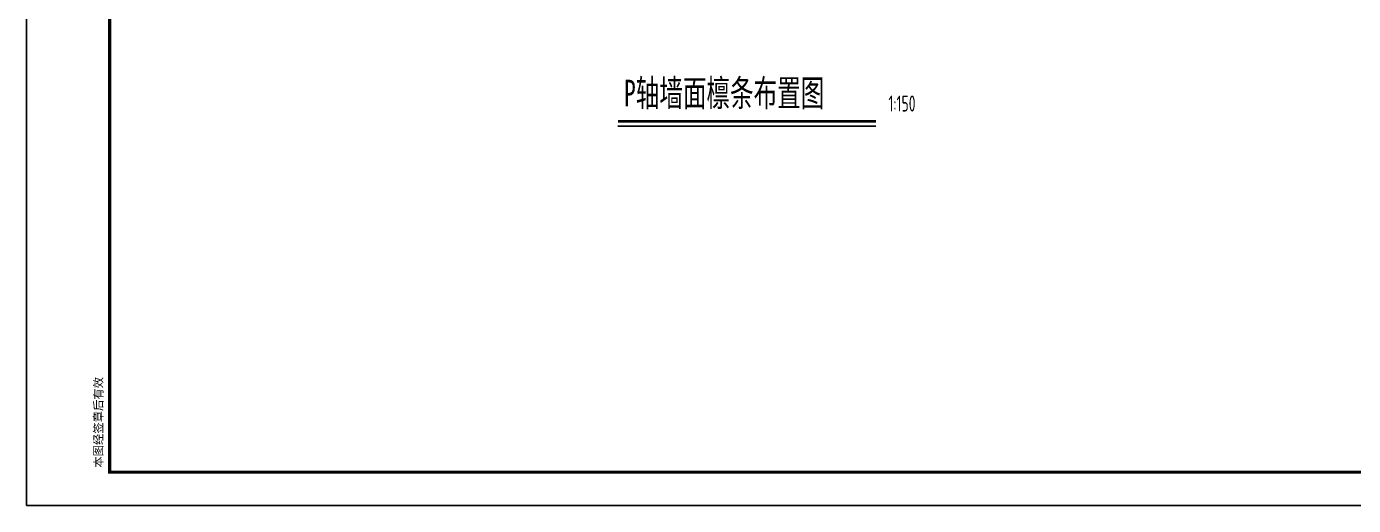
# Model space of a CAD drawing. Extents: x 753177 to 2169292, y -530934 to -273477.
# Drawn here: x 1698368 to 1758250, y -530934 to -509343 of the extents above; entities that cross this region are included whole.
import ezdxf
from ezdxf.enums import TextEntityAlignment as Align

# ---------------------------------------------------------------- set-up
doc = ezdxf.new("R2010")
doc.units = 0
doc.header["$LTSCALE"] = 1500
doc.header["$MEASUREMENT"] = 0
for name, color, linetype in [('00-tk', 151, 'Continuous'), ('NUM', 7, 'Continuous'), ('TEXT', 7, 'Continuous')]:
    doc.layers.add(name, color=color, linetype=linetype)
doc.layers.add('TK', color=252, linetype='Continuous', lineweight=13)
doc.styles.add('DS6HT', font='simhei.ttf', dxfattribs={"width": 0.8})
doc.styles.add('H500', font='Tssdeng.shx', dxfattribs={"width": 0.65, "height": 500, "bigfont": 'tssdchn.shx'})
doc.styles.add('图名', font='simhei.ttf', dxfattribs={"width": 0.7, "height": 600})

# ---------------------------------------------------------------- blocks, each defined once
blk = doc.blocks.new('A$C16496DF1')
at = {"layer": '00-tk'}
for p, q in [((0, 0), (0, 126150)), ((3750, 1500), (3750, 124650)), ((176850, 1500), (3750, 1500))]:
    blk.add_line(p, q, dxfattribs=at)
at = {"layer": '00-tk', "linetype": 'Continuous'}
blk.add_line((178350, 0), (0, 0), dxfattribs=at)
at = {"layer": '00-tk', "const_width": 150}
blk.add_lwpolyline([(3750, 124650), (176850, 124650), (176850, 1500), (3750, 1500)], close=True, dxfattribs=at)
at = {"layer": '00-tk', "style": 'DS6HT'}
blk.add_text('本图经签章后有效', height=375, rotation=90, dxfattribs=at).set_placement((3434, 1702))

msp = doc.modelspace()

# ---------------------------------------------------------------- linework, layer by layer
at = {"layer": 'NUM', "const_width": 112.5}
msp.add_lwpolyline([(1725053.7, -513614.9), (1736701.3, -513614.9)], dxfattribs=at)
at = {"layer": 'NUM'}
msp.add_lwpolyline([(1725053.7, -513839.9), (1736701.3, -513839.9)], dxfattribs=at)

# ---------------------------------------------------------------- block references
at = {"layer": 'TK', "color": 2, "linetype": 'ByBlock'}
msp.add_blockref('A$C16496DF1', (1698368.2, -530934.4), dxfattribs=at)

# ---------------------------------------------------------------- texts
at = {"layer": 'TEXT', "width": 0.65}
for s, height, style, p in [('P轴墙面檩条布置图', 1200, '图名', (1725330.4, -513297.5)), ('1:150', 720, 'H500', (1737263.8, -513389.9))]:
    msp.add_text(s, height=height, dxfattribs=dict(at, style=style)).set_placement(p, align=Align.BOTTOM_LEFT)

doc.saveas('drawing.dxf')
